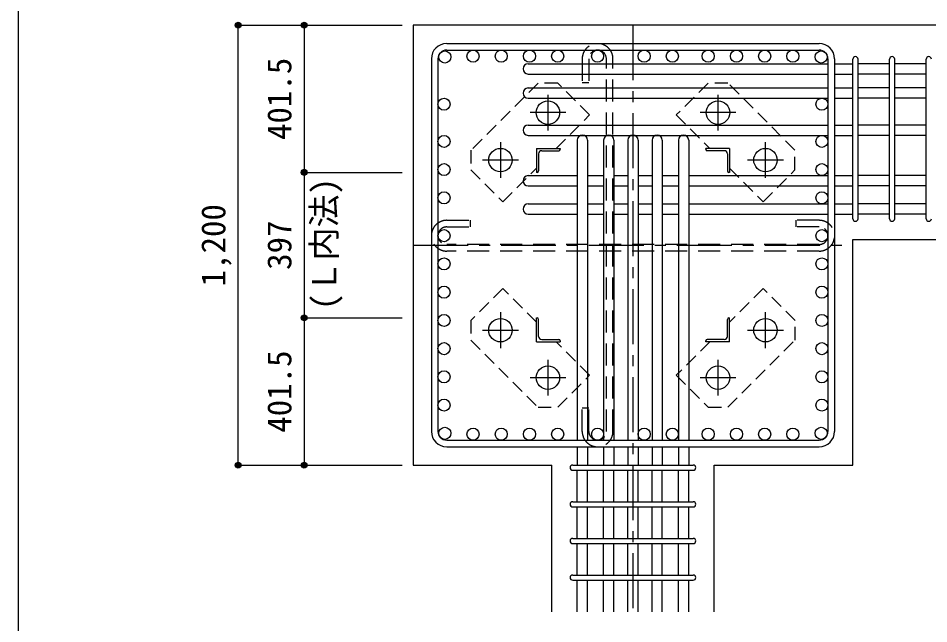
# Model space of a CAD drawing. Units: millimetres at full size, sheet at 1:30. Extents: x -5973 to 5954, y -4195 to 4201.
# Drawn here: x -5973 to -3489, y 1423 to 3075 of the extents above; entities that cross this region are included whole.
import ezdxf
from ezdxf.enums import TextEntityAlignment as Align

# ---------------------------------------------------------------- set-up
doc = ezdxf.new("R2010")
doc.units = ezdxf.units.MM
doc.header["$LTSCALE"] = 30
doc.header["$PDMODE"] = 32
doc.header["$PDSIZE"] = 15
for name, pattern in [('CHAIN1', [8, 5, -1, 1, -1]), ('DASHED1', [1.8, 1.2, -0.6]), ('DASHED2', [3, 2, -1])]:
    doc.linetypes.add(name, pattern=pattern)
for name, color, linetype in [('0-1_躯体線', 2, 'Continuous'), ('0-2_アンカーボルト', 4, 'CHAIN1'), ('0-3_立上り筋', 3, 'Continuous'), ('0-4_フープ筋', 7, 'Continuous'), ('0-5_基礎梁筋', 7, 'Continuous'), ('0-6_スタラップ筋', 7, 'Continuous'), ('0-7_文字', 4, 'Continuous'), ('0-9_プレート', 4, 'DASHED1'), ('0-A_アングル', 4, 'Continuous'), ('0-C', 7, 'DASHED2'), ('0-D_寸法', 4, 'Continuous'), ('F-0_枠', 6, 'Continuous')]:
    doc.layers.add(name, color=color, linetype=linetype)
doc.styles.add('ＭＳ ゴシック', font='')
doc.styles.get('ＭＳ ゴシック').set_extended_font_data('MS Gothic')

msp = doc.modelspace()

# ---------------------------------------------------------------- linework, layer by layer
at = {"layer": '0-1_躯体線'}
for p, q in [((-4895.8, 3056.03), (-4895.8, 1856.03)), ((-3295.8, 3056.03), (-4895.8, 3056.03)), ((-3695.8, 2471.03), (-3295.8, 2471.03)), ((-3695.8, 1856.03), (-3695.8, 2471.03)), ((-4895.8, 1856.03), (-4517.3, 1856.03)), ((-4517.3, 1456.03), (-4517.3, 1856.03)), ((-4074.3, 1456.03), (-4074.3, 1856.03)), ((-4074.3, 1856.03), (-3695.8, 1856.03))]:
    msp.add_line(p, q, dxfattribs=at)
at = {"layer": '0-2_アンカーボルト'}
for p, q in [((-4527.8, 2866.23), (-4527.8, 2768.73)), ((-4063.8, 2768.73), (-4063.8, 2866.23)), ((-4479, 2817.53), (-4576.5, 2817.53)), ((-4015.1, 2817.53), (-4112.6, 2817.53)), ((-4657.3, 2736.73), (-4657.3, 2639.23)), ((-3934.3, 2639.23), (-3934.3, 2736.73)), ((-4608.5, 2688.03), (-4706, 2688.03)), ((-3885.6, 2688.03), (-3983.1, 2688.03)), ((-4657.3, 2272.83), (-4657.3, 2175.33)), ((-3934.3, 2175.33), (-3934.3, 2272.83)), ((-4706, 2224.03), (-4608.5, 2224.03)), ((-3983.1, 2224.03), (-3885.6, 2224.03)), ((-4527.8, 2143.33), (-4527.8, 2045.83)), ((-4063.8, 2045.83), (-4063.8, 2143.33)), ((-4576.5, 2094.53), (-4479, 2094.53)), ((-4112.6, 2094.53), (-4015.1, 2094.53))]:
    msp.add_line(p, q, dxfattribs=at)
at = {"layer": '0-2_アンカーボルト', "color": 3, "linetype": 'Continuous'}
for centre in [(-4527.8, 2817.53), (-4063.8, 2817.53), (-4657.3, 2688.03), (-3934.3, 2688.03), (-4657.3, 2224.03), (-3934.3, 2224.03), (-4527.8, 2094.53), (-4063.8, 2094.53)]:
    msp.add_circle(centre, 32, dxfattribs=at)
at = {"layer": '0-3_立上り筋'}
for centre in [(-4809.1, 2969.33), (-4732.1, 2971.53), (-4655.1, 2971.53), (-4578.1, 2971.53), (-4501.1, 2971.53), (-4392.3, 2971.53), (-4265.3, 2971.53), (-4188.3, 2971.53), (-4090.5, 2971.53), (-4013.5, 2971.53), (-3936.5, 2971.53), (-3859.5, 2971.53), (-3782.5, 2969.33), (-4811.3, 2840.33), (-3780.3, 2840.33), (-4811.3, 2739.03), (-3780.3, 2739.03), (-4811.3, 2662.03), (-3780.3, 2662.03), (-4811.3, 2585.03), (-3780.3, 2585.03), (-4811.3, 2481.73), (-3780.3, 2481.73), (-4811.3, 2404.73), (-3780.3, 2404.73), (-4811.3, 2327.73), (-3780.3, 2327.73), (-4811.3, 2250.73), (-3780.3, 2250.73), (-4811.3, 2173.73), (-3780.3, 2173.73), (-4811.3, 2096.73), (-3780.3, 2096.73), (-4811.3, 2019.73), (-3780.3, 2019.73), (-4809.1, 1942.73), (-4732.1, 1940.53), (-4655.1, 1940.53), (-4578.1, 1940.53), (-4501.1, 1940.53), (-4392.3, 1940.53), (-4265.3, 1940.53), (-4188.3, 1940.53), (-4090.5, 1940.53), (-4013.5, 1940.53), (-3936.5, 1940.53), (-3859.5, 1940.53), (-3782.5, 1942.73)]:
    msp.add_circle(centre, 16.5, dxfattribs=at)
at = {"layer": '0-4_フープ筋'}
for p, q in [((-4803.8, 3006.03), (-3787.8, 3006.03)), ((-4803.8, 2988.03), (-3787.8, 2988.03)), ((-4845.8, 2964.03), (-4845.8, 1948.03)), ((-4827.8, 2964.03), (-4827.8, 1948.03)), ((-3763.8, 2964.03), (-3763.8, 1948.03)), ((-3745.8, 2964.03), (-3745.8, 1948.03)), ((-4803.8, 1924.03), (-3787.8, 1924.03)), ((-4803.8, 1906.03), (-3787.8, 1906.03))]:
    msp.add_line(p, q, dxfattribs=at)
for centre, radius, start, end in [((-4803.8, 2964.03), 42, 90, 180), ((-3787.8, 2964.03), 42, 0, 90), ((-4803.8, 2964.03), 24, 90, 180), ((-3787.8, 2964.03), 24, 0, 90), ((-4803.8, 1948.03), 42, 180, 270), ((-4803.8, 1948.03), 24, 180, 270), ((-3787.8, 1948.03), 24, 270, 0), ((-3787.8, 1948.03), 42, 270, 0)]:
    msp.add_arc(centre, radius, start, end, dxfattribs=at)
at = {"layer": '0-5_基礎梁筋'}
for p, q in [((-4581.8, 2950.83), (-3763.8, 2950.83)), ((-3745.8, 2950.83), (-3695.8, 2950.83)), ((-3595.8, 2950.83), (-3681.8, 2950.83)), ((-3495.8, 2950.83), (-3581.8, 2950.83)), ((-4581.8, 2922.83), (-3763.8, 2922.83)), ((-3745.8, 2922.83), (-3695.8, 2922.83)), ((-3595.8, 2922.83), (-3681.8, 2922.83)), ((-3495.8, 2922.83), (-3581.8, 2922.83)), ((-4581.8, 2884.83), (-3763.8, 2884.83)), ((-3745.8, 2884.83), (-3695.8, 2884.83)), ((-3595.8, 2884.83), (-3681.8, 2884.83)), ((-3495.8, 2884.83), (-3581.8, 2884.83)), ((-4581.8, 2856.83), (-3763.8, 2856.83)), ((-3745.8, 2856.83), (-3695.8, 2856.83)), ((-3595.8, 2856.83), (-3681.8, 2856.83)), ((-3495.8, 2856.83), (-3581.8, 2856.83)), ((-4581.8, 2783.53), (-3763.8, 2783.53)), ((-3745.8, 2783.53), (-3695.8, 2783.53)), ((-3595.8, 2783.53), (-3681.8, 2783.53)), ((-3495.8, 2783.53), (-3581.8, 2783.53)), ((-4581.8, 2755.53), (-3763.8, 2755.53)), ((-4447.8, 2742.03), (-4447.8, 1924.03)), ((-4419.8, 2742.03), (-4419.8, 1924.03)), ((-4375.8, 2742.03), (-4375.8, 1924.03)), ((-4347.8, 2742.03), (-4347.8, 1924.03)), ((-4309.8, 2742.03), (-4309.8, 1924.03)), ((-4281.8, 2742.03), (-4281.8, 1924.03)), ((-4243.8, 2742.03), (-4243.8, 1924.03)), ((-4215.8, 2742.03), (-4215.8, 1924.03)), ((-4171.8, 2742.03), (-4171.8, 1924.03)), ((-4143.8, 2742.03), (-4143.8, 1924.03)), ((-3745.8, 2755.53), (-3695.8, 2755.53)), ((-3595.8, 2755.53), (-3681.8, 2755.53)), ((-3495.8, 2755.53), (-3581.8, 2755.53)), ((-4581.8, 2645.53), (-4447.8, 2645.53)), ((-4419.8, 2645.53), (-4375.8, 2645.53)), ((-4347.8, 2645.53), (-4309.8, 2645.53)), ((-4281.8, 2645.53), (-4243.8, 2645.53)), ((-4215.8, 2645.53), (-4171.8, 2645.53)), ((-4143.8, 2645.53), (-3763.8, 2645.53)), ((-3745.8, 2645.53), (-3695.8, 2645.53)), ((-3595.8, 2645.53), (-3681.8, 2645.53)), ((-3495.8, 2645.53), (-3581.8, 2645.53)), ((-4581.8, 2617.53), (-4447.8, 2617.53)), ((-4419.8, 2617.53), (-4375.8, 2617.53)), ((-4347.8, 2617.53), (-4309.8, 2617.53)), ((-4281.8, 2617.53), (-4243.8, 2617.53)), ((-4215.8, 2617.53), (-4171.8, 2617.53)), ((-4143.8, 2617.53), (-3763.8, 2617.53)), ((-3745.8, 2617.53), (-3695.8, 2617.53)), ((-3595.8, 2617.53), (-3681.8, 2617.53)), ((-3495.8, 2617.53), (-3581.8, 2617.53)), ((-4581.8, 2568.53), (-4447.8, 2568.53)), ((-4419.8, 2568.53), (-4375.8, 2568.53)), ((-4347.8, 2568.53), (-4309.8, 2568.53)), ((-4281.8, 2568.53), (-4243.8, 2568.53)), ((-4215.8, 2568.53), (-4171.8, 2568.53)), ((-4143.8, 2568.53), (-3763.8, 2568.53)), ((-3745.8, 2568.53), (-3695.8, 2568.53)), ((-3595.8, 2568.53), (-3681.8, 2568.53)), ((-3495.8, 2568.53), (-3581.8, 2568.53)), ((-4581.8, 2540.53), (-4447.8, 2540.53)), ((-4419.8, 2540.53), (-4375.8, 2540.53)), ((-4347.8, 2540.53), (-4309.8, 2540.53)), ((-4281.8, 2540.53), (-4243.8, 2540.53)), ((-4215.8, 2540.53), (-4171.8, 2540.53)), ((-4143.8, 2540.53), (-3763.8, 2540.53)), ((-3745.8, 2540.53), (-3695.8, 2540.53)), ((-3595.8, 2540.53), (-3681.8, 2540.53)), ((-3495.8, 2540.53), (-3581.8, 2540.53)), ((-4447.8, 1906.03), (-4447.8, 1856.03)), ((-4419.8, 1906.03), (-4419.8, 1856.03)), ((-4375.8, 1906.03), (-4375.8, 1856.03)), ((-4347.8, 1906.03), (-4347.8, 1856.03)), ((-4309.8, 1906.03), (-4309.8, 1856.03)), ((-4281.8, 1906.03), (-4281.8, 1856.03)), ((-4243.8, 1906.03), (-4243.8, 1856.03)), ((-4215.8, 1906.03), (-4215.8, 1856.03)), ((-4171.8, 1906.03), (-4171.8, 1856.03)), ((-4143.8, 1906.03), (-4143.8, 1856.03)), ((-4447.8, 1756.03), (-4447.8, 1842.03)), ((-4419.8, 1756.03), (-4419.8, 1842.03)), ((-4375.8, 1756.03), (-4375.8, 1842.03)), ((-4347.8, 1756.03), (-4347.8, 1842.03)), ((-4309.8, 1756.03), (-4309.8, 1842.03)), ((-4281.8, 1756.03), (-4281.8, 1842.03)), ((-4243.8, 1756.03), (-4243.8, 1842.03)), ((-4215.8, 1756.03), (-4215.8, 1842.03)), ((-4171.8, 1756.03), (-4171.8, 1842.03)), ((-4143.8, 1756.03), (-4143.8, 1842.03)), ((-4447.8, 1656.03), (-4447.8, 1742.03)), ((-4419.8, 1656.03), (-4419.8, 1742.03)), ((-4375.8, 1656.03), (-4375.8, 1742.03)), ((-4347.8, 1656.03), (-4347.8, 1742.03)), ((-4309.8, 1656.03), (-4309.8, 1742.03)), ((-4281.8, 1656.03), (-4281.8, 1742.03)), ((-4243.8, 1656.03), (-4243.8, 1742.03)), ((-4215.8, 1656.03), (-4215.8, 1742.03)), ((-4171.8, 1656.03), (-4171.8, 1742.03)), ((-4143.8, 1656.03), (-4143.8, 1742.03)), ((-4447.8, 1556.03), (-4447.8, 1642.03)), ((-4419.8, 1556.03), (-4419.8, 1642.03)), ((-4375.8, 1556.03), (-4375.8, 1642.03)), ((-4347.8, 1556.03), (-4347.8, 1642.03)), ((-4309.8, 1556.03), (-4309.8, 1642.03)), ((-4281.8, 1556.03), (-4281.8, 1642.03)), ((-4243.8, 1556.03), (-4243.8, 1642.03)), ((-4215.8, 1556.03), (-4215.8, 1642.03)), ((-4171.8, 1556.03), (-4171.8, 1642.03)), ((-4143.8, 1556.03), (-4143.8, 1642.03)), ((-4447.8, 1456.03), (-4447.8, 1542.03)), ((-4419.8, 1456.03), (-4419.8, 1542.03)), ((-4375.8, 1456.03), (-4375.8, 1542.03)), ((-4347.8, 1456.03), (-4347.8, 1542.03)), ((-4309.8, 1456.03), (-4309.8, 1542.03)), ((-4281.8, 1456.03), (-4281.8, 1542.03)), ((-4243.8, 1456.03), (-4243.8, 1542.03)), ((-4215.8, 1456.03), (-4215.8, 1542.03)), ((-4171.8, 1456.03), (-4171.8, 1542.03)), ((-4143.8, 1456.03), (-4143.8, 1542.03))]:
    msp.add_line(p, q, dxfattribs=at)
for centre, start, end in [((-4581.8, 2936.83), 90, 270), ((-4581.8, 2870.83), 90, 270), ((-4581.8, 2769.53), 90, 270), ((-4433.8, 2742.03), 0, 180), ((-4361.8, 2742.03), 0, 180), ((-4295.8, 2742.03), 0, 180), ((-4229.8, 2742.03), 0, 180), ((-4157.8, 2742.03), 0, 180), ((-4581.8, 2631.53), 90, 270), ((-4581.8, 2554.53), 90, 270)]:
    msp.add_arc(centre, 14, start, end, dxfattribs=at)
at = {"layer": '0-6_スタラップ筋'}
for p, q in [((-3695.8, 2528.03), (-3695.8, 2963.33)), ((-3681.8, 2528.03), (-3681.8, 2963.33)), ((-3595.8, 2528.03), (-3595.8, 2963.33)), ((-3581.8, 2528.03), (-3581.8, 2963.33)), ((-3495.8, 2528.03), (-3495.8, 2963.33)), ((-4460.3, 1856.03), (-4131.3, 1856.03)), ((-4460.3, 1842.03), (-4131.3, 1842.03)), ((-4460.3, 1756.03), (-4131.3, 1756.03)), ((-4460.3, 1742.03), (-4131.3, 1742.03)), ((-4460.3, 1656.03), (-4131.3, 1656.03)), ((-4460.3, 1642.03), (-4131.3, 1642.03)), ((-4460.3, 1556.03), (-4131.3, 1556.03)), ((-4460.3, 1542.03), (-4131.3, 1542.03))]:
    msp.add_line(p, q, dxfattribs=at)
for centre, start, end in [((-3688.8, 2963.33), 0, 180), ((-3688.8, 2963.33), 0, 180), ((-3688.8, 2963.33), 0, 180), ((-3688.8, 2963.33), 0, 180), ((-3588.8, 2963.33), 0, 180), ((-3488.8, 2963.33), 0, 180), ((-3688.8, 2528.03), 180, 0), ((-3688.8, 2528.03), 180, 0), ((-3688.8, 2528.03), 180, 0), ((-3688.8, 2528.03), 180, 0), ((-3588.8, 2528.03), 180, 0), ((-3488.8, 2528.03), 180, 0), ((-4460.3, 1849.03), 90, 270), ((-4460.3, 1849.03), 90, 270), ((-4460.3, 1849.03), 90, 270), ((-4460.3, 1849.03), 90, 270), ((-4131.3, 1849.03), 270, 90), ((-4131.3, 1849.03), 270, 90), ((-4131.3, 1849.03), 270, 90), ((-4131.3, 1849.03), 270, 90), ((-4460.3, 1749.03), 90, 270), ((-4131.3, 1749.03), 270, 90), ((-4460.3, 1649.03), 90, 270), ((-4131.3, 1649.03), 270, 90), ((-4460.3, 1549.03), 90, 270), ((-4131.3, 1549.03), 270, 90)]:
    msp.add_arc(centre, 7, start, end, dxfattribs=at)
at = {"layer": '0-9_プレート'}
for points in [[(-4505.6, 2719.53), (-4414, 2811.13), (-4501, 2898.03), (-4554.7, 2898.03), (-4737.9, 2714.93)], [(-4036.9, 2898.13), (-4090.6, 2898.13), (-4177.6, 2811.13), (-4086, 2719.53)], [(-4032.3, 2665.83), (-3940.7, 2574.23), (-3853.8, 2661.23), (-3853.8, 2714.93), (-4036.9, 2898.13)], [(-4737.9, 2714.93), (-4737.9, 2661.23), (-4650.9, 2574.23), (-4559.3, 2665.83)], [(-4559.3, 2246.23), (-4650.9, 2337.83), (-4737.8, 2250.83), (-4737.8, 2197.13), (-4554.7, 2013.93)], [(-3853.7, 2197.13), (-3853.7, 2250.83), (-3940.7, 2337.83), (-4032.3, 2246.23)], [(-4554.7, 2013.93), (-4501, 2013.93), (-4414, 2100.93), (-4505.6, 2192.53)], [(-4086, 2192.53), (-4177.6, 2100.93), (-4090.6, 2014.03), (-4036.9, 2014.03), (-3853.7, 2197.13)]]:
    msp.add_lwpolyline(points, dxfattribs=at)
at = {"layer": '0-A_アングル'}
for p, q in [((-4559.3, 2719.53), (-4494.3, 2719.53)), ((-4559.3, 2719.53), (-4559.3, 2654.53)), ((-4544.8, 2713.53), (-4498.3, 2713.53)), ((-4494.3, 2719.53), (-4494.3, 2717.53)), ((-4032.3, 2719.53), (-4097.3, 2719.53)), ((-4097.3, 2717.53), (-4097.3, 2719.53)), ((-4046.8, 2713.53), (-4093.3, 2713.53)), ((-4032.3, 2719.53), (-4032.3, 2654.53)), ((-4553.3, 2705.03), (-4553.3, 2658.53)), ((-4038.3, 2705.03), (-4038.3, 2658.53)), ((-4557.3, 2654.53), (-4559.3, 2654.53)), ((-4032.3, 2654.53), (-4034.3, 2654.53)), ((-4559.3, 2257.53), (-4557.3, 2257.53)), ((-4559.3, 2192.53), (-4559.3, 2257.53)), ((-4553.3, 2207.03), (-4553.3, 2253.53)), ((-4038.3, 2207.03), (-4038.3, 2253.53)), ((-4034.3, 2257.53), (-4032.3, 2257.53)), ((-4032.3, 2192.53), (-4032.3, 2257.53)), ((-4559.3, 2192.53), (-4494.3, 2192.53)), ((-4544.8, 2198.53), (-4498.3, 2198.53)), ((-4494.3, 2194.53), (-4494.3, 2192.53)), ((-4097.3, 2192.53), (-4097.3, 2194.53)), ((-4032.3, 2192.53), (-4097.3, 2192.53)), ((-4046.8, 2198.53), (-4093.3, 2198.53))]:
    msp.add_line(p, q, dxfattribs=at)
for centre, radius, start, end in [((-4544.8, 2705.03), 8.5, 90, 180), ((-4498.3, 2717.53), 4, 270, 0), ((-4093.3, 2717.53), 4, 180, 270), ((-4046.8, 2705.03), 8.5, 0, 90), ((-4557.3, 2658.53), 4, 270, 0), ((-4034.3, 2658.53), 4, 180, 270), ((-4557.3, 2253.53), 4, 0, 90), ((-4034.3, 2253.53), 4, 90, 180), ((-4544.8, 2207.03), 8.5, 180, 270), ((-4498.3, 2194.53), 4, 0, 90), ((-4093.3, 2194.53), 4, 90, 180), ((-4046.8, 2207.03), 8.5, 270, 0)]:
    msp.add_arc(centre, radius, start, end, dxfattribs=at)
at = {"layer": '0-C'}
for p, q in [((-4434.3, 2964.03), (-4434.3, 2900.03)), ((-4416.3, 2964.03), (-4416.3, 2900.03)), ((-4368.3, 1948.03), (-4368.3, 2964.03)), ((-4350.3, 1948.03), (-4350.3, 2964.03)), ((-4434.3, 2900.03), (-4416.3, 2900.03)), ((-4803.8, 2523.73), (-4739.8, 2523.73)), ((-4739.8, 2523.73), (-4739.8, 2505.73)), ((-3851.8, 2523.73), (-3851.8, 2505.73)), ((-3787.8, 2523.73), (-3851.8, 2523.73)), ((-4803.8, 2505.73), (-4739.8, 2505.73)), ((-3787.8, 2505.73), (-3851.8, 2505.73)), ((-3787.8, 2457.73), (-4803.8, 2457.73)), ((-3787.8, 2439.73), (-4803.8, 2439.73)), ((-4416.3, 1948.03), (-4416.3, 2012.03))]:
    msp.add_line(p, q, dxfattribs=at)
msp.add_lwpolyline([(-4434.3, 1948.03), (-4434.3, 2012.03), (-4416.3, 2012.03)], dxfattribs=at)
for centre, radius, start, end in [((-4392.3, 2964.03), 42, 0, 180), ((-4392.3, 2964.03), 24, 0, 180), ((-4803.8, 2481.73), 42, 90, 270), ((-3787.8, 2481.73), 42, 270, 90), ((-4803.8, 2481.73), 24, 90, 270), ((-3787.8, 2481.73), 24, 270, 90), ((-4392.3, 1948.03), 42, 180, 0), ((-4392.3, 1948.03), 24, 180, 0)]:
    msp.add_arc(centre, radius, start, end, dxfattribs=at)
at = {"layer": '0-D_寸法'}
for p, q in [((-5372.84, 3056.03), (-5192.84, 3056.03)), ((-5372.84, 3056.03), (-5192.84, 3056.03)), ((-5372.84, 1856.03), (-5372.84, 3056.03)), ((-5192.84, 3056.03), (-5192.84, 2654.53)), ((-5192.84, 3056.03), (-4925.8, 3056.03)), ((-5192.84, 2654.53), (-4925.8, 2654.53)), ((-5192.84, 2654.53), (-5192.84, 2257.53)), ((-5192.84, 2257.53), (-4925.8, 2257.53)), ((-5192.84, 2257.53), (-5192.84, 1856.03)), ((-5372.84, 1856.03), (-5192.84, 1856.03)), ((-5192.84, 1856.03), (-4925.8, 1856.03)), ((-5192.84, 1856.03), (-4925.8, 1856.03))]:
    msp.add_line(p, q, dxfattribs=at)
at = {"layer": '0-D_寸法', "linetype": 'CHAIN1'}
for p, q in [((-4295.8, 3056.03), (-4295.8, 1456.03)), ((-4895.8, 2456.03), (-3695.8, 2456.03))]:
    msp.add_line(p, q, dxfattribs=at)
at = {"layer": '0-D_寸法'}
for centre, radius in [((-5372.84, 3056.03), 8), ((-5372.84, 3056.03), 7.2), ((-5372.84, 3056.03), 6.4), ((-5372.84, 3056.03), 5.6), ((-5372.84, 3056.03), 4.8), ((-5372.84, 3056.03), 4), ((-5372.84, 3056.03), 3.2), ((-5372.84, 3056.03), 2.4), ((-5372.84, 3056.03), 1.6), ((-5372.84, 3056.03), 0.8), ((-5192.84, 3056.03), 8), ((-5192.84, 3056.03), 7.2), ((-5192.84, 3056.03), 6.4), ((-5192.84, 3056.03), 5.6), ((-5192.84, 3056.03), 4.8), ((-5192.84, 3056.03), 4), ((-5192.84, 3056.03), 3.2), ((-5192.84, 3056.03), 2.4), ((-5192.84, 3056.03), 1.6), ((-5192.84, 3056.03), 0.8), ((-5192.84, 2654.53), 8), ((-5192.84, 2654.53), 7.2), ((-5192.84, 2654.53), 6.4), ((-5192.84, 2654.53), 5.6), ((-5192.84, 2654.53), 4.8), ((-5192.84, 2654.53), 4), ((-5192.84, 2654.53), 3.2), ((-5192.84, 2654.53), 2.4), ((-5192.84, 2654.53), 1.6), ((-5192.84, 2654.53), 0.8), ((-5192.84, 2257.53), 8), ((-5192.84, 2257.53), 7.2), ((-5192.84, 2257.53), 6.4), ((-5192.84, 2257.53), 5.6), ((-5192.84, 2257.53), 4.8), ((-5192.84, 2257.53), 4), ((-5192.84, 2257.53), 3.2), ((-5192.84, 2257.53), 2.4), ((-5192.84, 2257.53), 1.6), ((-5192.84, 2257.53), 0.8), ((-5372.84, 1856.03), 8), ((-5372.84, 1856.03), 7.2), ((-5192.84, 1856.03), 8), ((-5192.84, 1856.03), 7.2), ((-5372.84, 1856.03), 6.4), ((-5372.84, 1856.03), 5.6), ((-5372.84, 1856.03), 4.8), ((-5372.84, 1856.03), 4), ((-5372.84, 1856.03), 3.2), ((-5372.84, 1856.03), 2.4), ((-5372.84, 1856.03), 1.6), ((-5372.84, 1856.03), 0.8), ((-5192.84, 1856.03), 6.4), ((-5192.84, 1856.03), 5.6), ((-5192.84, 1856.03), 4.8), ((-5192.84, 1856.03), 4), ((-5192.84, 1856.03), 3.2), ((-5192.84, 1856.03), 2.4), ((-5192.84, 1856.03), 1.6), ((-5192.84, 1856.03), 0.8)]:
    msp.add_circle(centre, radius, dxfattribs=at)
at = {"layer": '0-D_寸法', "color": 7}
for p in [(-5372.84, 3056.03), (-5192.84, 3056.03), (-5192.84, 2654.53), (-5192.84, 2257.53), (-5372.84, 1856.03), (-5192.84, 1856.03)]:
    msp.add_point(p, dxfattribs=at)
at = {"layer": 'F-0_枠'}
msp.add_line((-5972.88, 4201.15), (-5972.88, -4195.24), dxfattribs=at)

# ---------------------------------------------------------------- texts
at = {"layer": '0-7_文字', "style": 'ＭＳ ゴシック'}
msp.add_text('(Ｌ内法)', height=65.98, rotation=90, dxfattribs=at).set_placement((-5085.6, 2279.25), align=Align.BOTTOM_LEFT)
at = {"layer": '0-D_寸法', "style": 'ＭＳ ゴシック'}
for s, p in [('401.5', (-5207.84, 2742.78)), ('1,200', (-5387.84, 2343.53)), ('397', (-5207.84, 2388.53)), ('401.5', (-5207.84, 1944.28))]:
    msp.add_text(s, height=65.98, rotation=90, dxfattribs=at).set_placement(p, align=Align.BOTTOM_LEFT)

doc.saveas('drawing.dxf')
